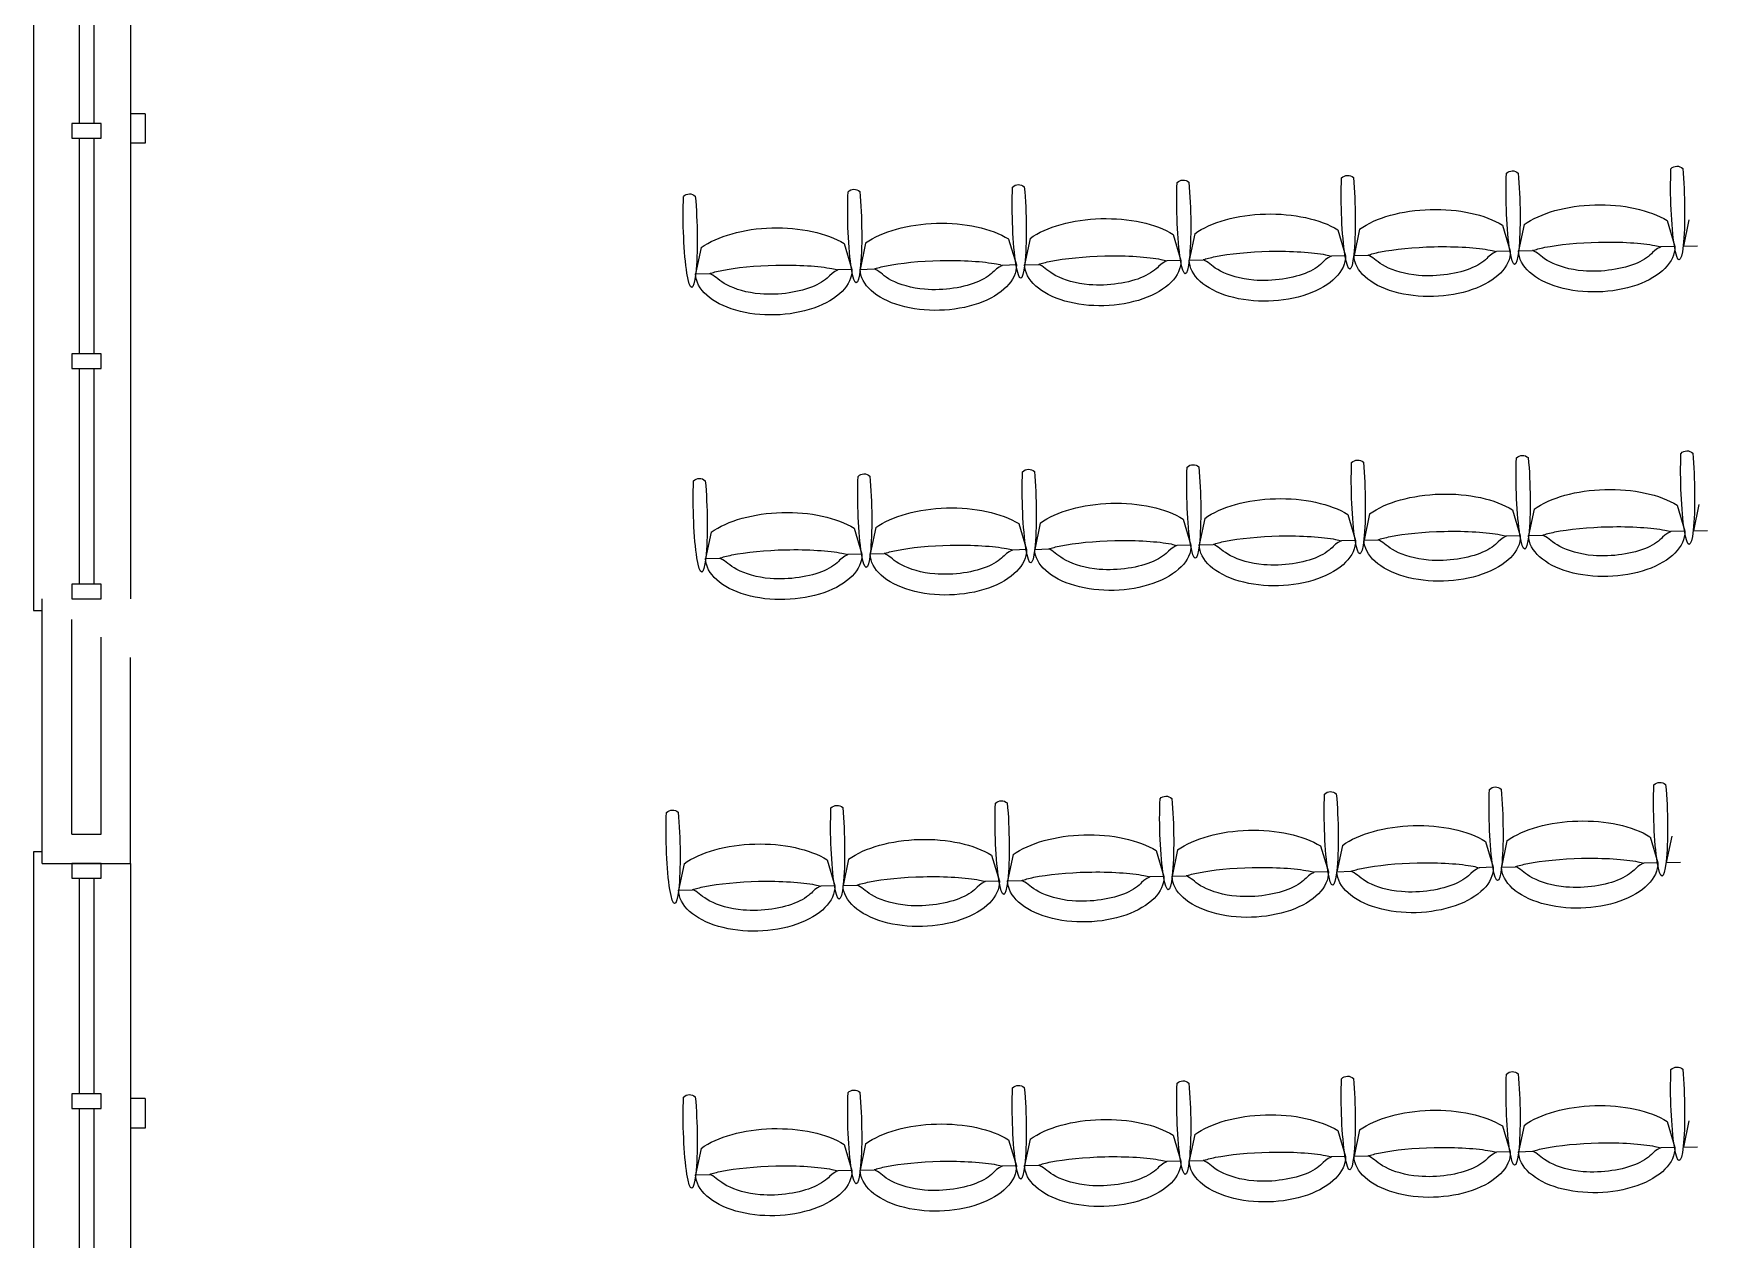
# Model space of a CAD drawing. Header units: metres. Extents: x -11 to 85, y -301 to 135.
# Drawn here: x 14.74 to 20.44, y 17.17 to 21.27 of the extents above; entities that cross this region are included whole.
import ezdxf

# ---------------------------------------------------------------- set-up
doc = ezdxf.new("R2010")
doc.units = ezdxf.units.M
doc.header["$LTSCALE"] = 0.036
doc.layers.add('arxitek corofos', color=252, linetype='Continuous')
doc.layers.add('Parathira', color=252, linetype='Continuous')

# ---------------------------------------------------------------- blocks, each defined once
blk = doc.blocks.new('A$C52D13D70')
at = {"layer": 'Parathira'}
for p, q in [((-0.33, 0.04), (-0.33, -2.44)), ((-0.3, 0.04), (-0.33, 0.04)), ((-0.1, 0), (-0.2, 0)), ((-0.2, 0), (-0.2, -0.05)), ((-0.1, -0.05), (-0.1, 0)), ((0, 0), (0, -2.4)), ((-0.2, -0.05), (-0.1, -0.05)), ((-0.175, -0.05), (-0.175, -0.7833)), ((-0.125, -0.05), (-0.125, -0.7833)), ((-0.1, -0.7833), (-0.2, -0.7833)), ((-0.2, -0.7833), (-0.2, -0.8333)), ((-0.1, -0.8333), (-0.1, -0.7833)), ((-0.2, -0.8333), (-0.1, -0.8333)), ((-0.175, -0.8333), (-0.175, -1.5667)), ((-0.125, -0.8333), (-0.125, -1.5667)), ((-0.1, -1.5667), (-0.2, -1.5667)), ((-0.2, -1.5667), (-0.2, -1.6167)), ((-0.1, -1.6167), (-0.1, -1.5667)), ((-0.2, -1.6167), (-0.1, -1.6167)), ((-0.175, -1.6167), (-0.175, -2.35)), ((-0.125, -1.6167), (-0.125, -2.35)), ((-0.1, -2.35), (-0.2, -2.35)), ((-0.2, -2.35), (-0.2, -2.4)), ((-0.1, -2.4), (-0.1, -2.35)), ((-0.33, -2.44), (-0.3, -2.44)), ((-0.2, -2.4), (-0.1, -2.4))]:
    blk.add_line(p, q, dxfattribs=at)

msp = doc.modelspace()

# ---------------------------------------------------------------- linework, layer by layer
at = {"layer": 'arxitek corofos'}
for p, q in [((15.1237, 20.9974), (15.0737, 20.9974)), ((15.1237, 20.9974), (15.1237, 20.8974)), ((15.1237, 20.8974), (15.0737, 20.8974)), ((19.8153, 20.6203), (19.7966, 20.5307)), ((20.3019, 20.6339), (20.3284, 20.5456)), ((20.3762, 20.636), (20.3574, 20.5464)), ((18.0617, 20.5713), (18.0881, 20.483)), ((18.1349, 20.5733), (18.1161, 20.4838)), ((18.6215, 20.587), (18.6479, 20.4986)), ((18.6947, 20.589), (18.6759, 20.4994)), ((19.1813, 20.6026), (19.2077, 20.5143)), ((19.2556, 20.6047), (19.2368, 20.5151)), ((19.7421, 20.6183), (19.7686, 20.53)), ((17.0153, 20.542), (16.9966, 20.4525)), ((17.5019, 20.5557), (17.5284, 20.4673)), ((17.5751, 20.5577), (17.5563, 20.4681)), ((19.2077, 20.5143), (19.1602, 20.513)), ((19.2368, 20.5151), (19.2848, 20.5164)), ((19.7686, 20.53), (19.7211, 20.5286)), ((19.7966, 20.5307), (19.8446, 20.5321)), ((20.3284, 20.5456), (20.2809, 20.5443)), ((20.3574, 20.5464), (20.4055, 20.5478)), ((16.9966, 20.4525), (17.0446, 20.4538)), ((17.5284, 20.4673), (17.4809, 20.466)), ((17.5563, 20.4681), (17.6044, 20.4695)), ((18.0881, 20.483), (18.0407, 20.4817)), ((18.1161, 20.4838), (18.1641, 20.4851)), ((18.6479, 20.4986), (18.6004, 20.4973)), ((18.6759, 20.4994), (18.7239, 20.5008)), ((19.8495, 19.6522), (19.8307, 19.5626)), ((20.3361, 19.6658), (20.3625, 19.5775)), ((20.4104, 19.6679), (20.3916, 19.5783)), ((18.0958, 19.6032), (18.1223, 19.5149)), ((18.169, 19.6052), (18.1503, 19.5156)), ((18.6556, 19.6188), (18.6821, 19.5305)), ((18.7288, 19.6209), (18.7101, 19.5313)), ((19.2154, 19.6345), (19.2418, 19.5462)), ((19.2897, 19.6366), (19.2709, 19.547)), ((19.7763, 19.6502), (19.8027, 19.5618)), ((17.0495, 19.5739), (17.0307, 19.4843)), ((17.5361, 19.5875), (17.5625, 19.4992)), ((17.6093, 19.5896), (17.5905, 19.5)), ((19.2418, 19.5462), (19.1944, 19.5448)), ((19.2709, 19.547), (19.3189, 19.5483)), ((19.8027, 19.5618), (19.7552, 19.5605)), ((19.8307, 19.5626), (19.8787, 19.564)), ((20.3625, 19.5775), (20.315, 19.5762)), ((20.3916, 19.5783), (20.4396, 19.5797)), ((17.0307, 19.4843), (17.0787, 19.4857)), ((17.5625, 19.4992), (17.515, 19.4979)), ((17.5905, 19.5), (17.6385, 19.5013)), ((18.1223, 19.5149), (18.0748, 19.5135)), ((18.1503, 19.5156), (18.1983, 19.517)), ((18.6821, 19.5305), (18.6346, 19.5292)), ((18.7101, 19.5313), (18.7581, 19.5326)), ((14.7737, 18.4474), (14.7737, 19.3474)), ((14.8737, 18.5474), (14.8737, 19.2774)), ((14.9737, 18.5474), (14.9737, 19.2174)), ((15.0737, 18.4474), (15.0737, 19.1474)), ((14.8737, 18.5474), (14.9737, 18.5474)), ((19.6841, 18.5225), (19.7105, 18.4342)), ((19.7573, 18.5246), (19.7385, 18.435)), ((20.2439, 18.5382), (20.2703, 18.4499)), ((20.3182, 18.5402), (20.2994, 18.4507)), ((17.4439, 18.4599), (17.4703, 18.3716)), ((17.5171, 18.4619), (17.4983, 18.3724)), ((18.0036, 18.4755), (18.0301, 18.3872)), ((18.0768, 18.4776), (18.0581, 18.388)), ((18.5634, 18.4912), (18.5899, 18.4029)), ((18.6366, 18.4932), (18.6179, 18.4037)), ((19.1232, 18.5068), (19.1496, 18.4185)), ((19.1975, 18.5089), (19.1787, 18.4193)), ((14.7737, 18.4474), (15.0737, 18.4474)), ((16.9573, 18.4463), (16.9385, 18.3567)), ((18.5899, 18.4029), (18.5424, 18.4015)), ((18.6179, 18.4037), (18.6659, 18.405)), ((19.1496, 18.4185), (19.1022, 18.4172)), ((19.1787, 18.4193), (19.2267, 18.4207)), ((19.7105, 18.4342), (19.663, 18.4329)), ((19.7385, 18.435), (19.7865, 18.4363)), ((20.2703, 18.4499), (20.2228, 18.4485)), ((20.2994, 18.4507), (20.3474, 18.452)), ((16.9385, 18.3567), (16.9865, 18.3581)), ((17.4703, 18.3716), (17.4228, 18.3702)), ((17.4983, 18.3724), (17.5463, 18.3737)), ((18.0301, 18.3872), (17.9826, 18.3859)), ((18.0581, 18.388), (18.1061, 18.3893)), ((15.1237, 17.6474), (15.0737, 17.6474)), ((15.1237, 17.6474), (15.1237, 17.5474)), ((15.1237, 17.5474), (15.0737, 17.5474)), ((19.7421, 17.5544), (19.7686, 17.4661)), ((19.8153, 17.5565), (19.7966, 17.4669)), ((20.3019, 17.5701), (20.3284, 17.4817)), ((20.3762, 17.5721), (20.3574, 17.4825)), ((17.5019, 17.4918), (17.5284, 17.4035)), ((17.5751, 17.4938), (17.5563, 17.4042)), ((18.0617, 17.5074), (18.0881, 17.4191)), ((18.1349, 17.5095), (18.1161, 17.4199)), ((18.6215, 17.5231), (18.6479, 17.4348)), ((18.6947, 17.5251), (18.6759, 17.4355)), ((19.1813, 17.5387), (19.2077, 17.4504)), ((19.2556, 17.5408), (19.2368, 17.4512)), ((17.0153, 17.4782), (16.9966, 17.3886)), ((18.6479, 17.4348), (18.6004, 17.4334)), ((18.6759, 17.4355), (18.7239, 17.4369)), ((19.2077, 17.4504), (19.1602, 17.4491)), ((19.2368, 17.4512), (19.2848, 17.4526)), ((19.7686, 17.4661), (19.7211, 17.4648)), ((19.7966, 17.4669), (19.8446, 17.4682)), ((20.3284, 17.4817), (20.2809, 17.4804)), ((20.3574, 17.4825), (20.4055, 17.4839)), ((16.9966, 17.3886), (17.0446, 17.3899)), ((17.5284, 17.4035), (17.4809, 17.4021)), ((17.5563, 17.4042), (17.6044, 17.4056)), ((18.0881, 17.4191), (18.0407, 17.4178)), ((18.1161, 17.4199), (18.1641, 17.4212))]:
    msp.add_line(p, q, dxfattribs=at)
for points in [[(19.7555, 20.7947, -0.397593), (19.7954, 20.7957)], [(20.3152, 20.8104, -0.397593), (20.3552, 20.8114)], [(17.5152, 20.7321, -0.397593), (17.5552, 20.7331)], [(18.075, 20.7478, -0.397593), (18.115, 20.7487)], [(18.6348, 20.7634, -0.397593), (18.6748, 20.7644)], [(19.1946, 20.7791, -0.397593), (19.2346, 20.78)], [(16.9555, 20.7165, -0.397593), (16.9954, 20.7174)], [(19.7896, 19.8266, -0.397593), (19.8296, 19.8276)], [(20.3494, 19.8423, -0.397593), (20.3894, 19.8432)], [(17.5494, 19.764, -0.397593), (17.5894, 19.765)], [(18.1092, 19.7797, -0.397593), (18.1492, 19.7806)], [(18.6689, 19.7953, -0.397593), (18.7089, 19.7963)], [(19.2287, 19.8109, -0.397593), (19.2687, 19.8119)], [(16.9896, 19.7484, -0.397593), (17.0296, 19.7493)], [(19.1365, 18.6833, -0.397593), (19.1765, 18.6843)], [(19.6974, 18.699, -0.397593), (19.7374, 18.7)], [(20.2572, 18.7146, -0.397593), (20.2972, 18.7156)], [(16.8974, 18.6207, -0.397593), (16.9374, 18.6217)], [(17.4572, 18.6364, -0.397593), (17.4972, 18.6373)], [(18.017, 18.652, -0.397593), (18.057, 18.653)], [(18.5767, 18.6677, -0.397593), (18.6167, 18.6686)], [(19.1946, 17.7152, -0.397593), (19.2346, 17.7162)], [(19.7555, 17.7309, -0.397593), (19.7954, 17.7318)], [(20.3152, 17.7465, -0.397593), (20.3552, 17.7475)], [(16.9555, 17.6526, -0.397593), (16.9954, 17.6536)], [(17.5152, 17.6682, -0.397593), (17.5552, 17.6692)], [(18.075, 17.6839, -0.397593), (18.115, 17.6849)], [(18.6348, 17.6995, -0.397593), (18.6748, 17.7005)]]:
    msp.add_lwpolyline(points, format="xyb", dxfattribs=at)
at = {"layer": 'arxitek corofos', "extrusion": (0, 0, -1)}
for centre, major_axis, ratio, start_param, end_param in [((19.7781, 20.6899), (0.0052, -0.2052), 0.113529, 4.17347, 8.393138), ((20.3379, 20.7055), (0.0052, -0.2052), 0.113529, 4.17347, 8.393138), ((17.5379, 20.6273), (0.0052, -0.2052), 0.113529, 4.17347, 8.393138), ((18.0977, 20.6429), (0.0052, -0.2052), 0.113529, 4.17347, 8.393138), ((18.6574, 20.6586), (0.0052, -0.2052), 0.113529, 4.17347, 8.393138), ((19.2172, 20.6742), (0.0052, -0.2052), 0.113529, 4.17347, 8.393138), ((16.9781, 20.6116), (0.0052, -0.2052), 0.113529, 4.17347, 8.393138), ((20.0625, 20.5382), (0.303, 0.007), 0.493003, 3.769971, 5.635023), ((17.8222, 20.4756), (0.303, 0.007), 0.493003, 3.769971, 5.635023), ((18.382, 20.4912), (0.303, 0.007), 0.493003, 3.769971, 5.635023), ((18.9418, 20.5069), (0.303, 0.007), 0.493003, 3.769971, 5.635023), ((19.5027, 20.5225), (0.303, 0.007), 0.493003, 3.769971, 5.635023), ((17.2625, 20.4599), (0.303, 0.007), 0.493003, 3.769971, 5.635023), ((18.9418, 20.5069), (0.2659, 0.0074), 0.552275, 0, 3.141593), ((19.5027, 20.5225), (0.2659, 0.0074), 0.552275, 0, 3.141593), ((20.0625, 20.5382), (0.2659, 0.0074), 0.552275, 0, 3.141593), ((17.2625, 20.4599), (0.2659, 0.0074), 0.552275, 0, 3.141593), ((17.8222, 20.4756), (0.2659, 0.0074), 0.552275, 0, 3.141593), ((18.382, 20.4912), (0.2659, 0.0074), 0.552275, 0, 3.141593), ((19.8123, 19.7218), (0.0052, -0.2052), 0.113529, 4.17347, 8.393138), ((20.372, 19.7374), (0.0052, -0.2052), 0.113529, 4.17347, 8.393138), ((17.572, 19.6591), (0.0052, -0.2052), 0.113529, 4.17347, 8.393138), ((18.1318, 19.6748), (0.0052, -0.2052), 0.113529, 4.17347, 8.393138), ((18.6916, 19.6904), (0.0052, -0.2052), 0.113529, 4.17347, 8.393138), ((19.2514, 19.7061), (0.0052, -0.2052), 0.113529, 4.17347, 8.393138), ((17.0122, 19.6435), (0.0052, -0.2052), 0.113529, 4.17347, 8.393138), ((20.0966, 19.5701), (0.303, 0.007), 0.493003, 3.769971, 5.635023), ((17.8564, 19.5074), (0.303, 0.007), 0.493003, 3.769971, 5.635023), ((18.4162, 19.5231), (0.303, 0.007), 0.493003, 3.769971, 5.635023), ((18.9759, 19.5387), (0.303, 0.007), 0.493003, 3.769971, 5.635023), ((19.5368, 19.5544), (0.303, 0.007), 0.493003, 3.769971, 5.635023), ((17.2966, 19.4918), (0.303, 0.007), 0.493003, 3.769971, 5.635023), ((18.9759, 19.5387), (0.2659, 0.0074), 0.552275, 0, 3.141593), ((19.5368, 19.5544), (0.2659, 0.0074), 0.552275, 0, 3.141593), ((20.0966, 19.5701), (0.2659, 0.0074), 0.552275, 0, 3.141593), ((17.2966, 19.4918), (0.2659, 0.0074), 0.552275, 0, 3.141593), ((17.8564, 19.5074), (0.2659, 0.0074), 0.552275, 0, 3.141593), ((18.4162, 19.5231), (0.2659, 0.0074), 0.552275, 0, 3.141593), ((19.1592, 18.5785), (0.0052, -0.2052), 0.113529, 4.17347, 8.393138), ((19.7201, 18.5941), (0.0052, -0.2052), 0.113529, 4.17347, 8.393138), ((20.2798, 18.6098), (0.0052, -0.2052), 0.113529, 4.17347, 8.393138), ((17.4798, 18.5315), (0.0052, -0.2052), 0.113529, 4.17347, 8.393138), ((18.0396, 18.5472), (0.0052, -0.2052), 0.113529, 4.17347, 8.393138), ((18.5994, 18.5628), (0.0052, -0.2052), 0.113529, 4.17347, 8.393138), ((16.92, 18.5159), (0.0052, -0.2052), 0.113529, 4.17347, 8.393138), ((19.4446, 18.4268), (0.303, 0.007), 0.493003, 3.769971, 5.635023), ((20.0044, 18.4424), (0.303, 0.007), 0.493003, 3.769971, 5.635023), ((17.2044, 18.3641), (0.303, 0.007), 0.493003, 3.769971, 5.635023), ((17.7642, 18.3798), (0.303, 0.007), 0.493003, 3.769971, 5.635023), ((18.324, 18.3954), (0.303, 0.007), 0.493003, 3.769971, 5.635023), ((18.8837, 18.4111), (0.303, 0.007), 0.493003, 3.769971, 5.635023), ((18.324, 18.3954), (0.2659, 0.0074), 0.552275, 0, 3.141593), ((18.8837, 18.4111), (0.2659, 0.0074), 0.552275, 0, 3.141593), ((19.4446, 18.4268), (0.2659, 0.0074), 0.552275, 0, 3.141593), ((20.0044, 18.4424), (0.2659, 0.0074), 0.552275, 0, 3.141593), ((17.2044, 18.3641), (0.2659, 0.0074), 0.552275, 0, 3.141593), ((17.7642, 18.3798), (0.2659, 0.0074), 0.552275, 0, 3.141593), ((19.2172, 17.6103), (0.0052, -0.2052), 0.113529, 4.17347, 8.393138), ((19.7781, 17.626), (0.0052, -0.2052), 0.113529, 4.17347, 8.393138), ((20.3379, 17.6417), (0.0052, -0.2052), 0.113529, 4.17347, 8.393138), ((17.5379, 17.5634), (0.0052, -0.2052), 0.113529, 4.17347, 8.393138), ((18.0977, 17.579), (0.0052, -0.2052), 0.113529, 4.17347, 8.393138), ((18.6574, 17.5947), (0.0052, -0.2052), 0.113529, 4.17347, 8.393138), ((16.9781, 17.5477), (0.0052, -0.2052), 0.113529, 4.17347, 8.393138), ((19.5027, 17.4587), (0.303, 0.007), 0.493003, 3.769971, 5.635023), ((20.0625, 17.4743), (0.303, 0.007), 0.493003, 3.769971, 5.635023), ((17.2625, 17.396), (0.303, 0.007), 0.493003, 3.769971, 5.635023), ((17.8222, 17.4117), (0.303, 0.007), 0.493003, 3.769971, 5.635023), ((18.382, 17.4273), (0.303, 0.007), 0.493003, 3.769971, 5.635023), ((18.9418, 17.443), (0.303, 0.007), 0.493003, 3.769971, 5.635023), ((18.382, 17.4273), (0.2659, 0.0074), 0.552275, 0, 3.141593), ((18.9418, 17.443), (0.2659, 0.0074), 0.552275, 0, 3.141593), ((19.5027, 17.4587), (0.2659, 0.0074), 0.552275, 0, 3.141593), ((20.0625, 17.4743), (0.2659, 0.0074), 0.552275, 0, 3.141593), ((17.2625, 17.396), (0.2659, 0.0074), 0.552275, 0, 3.141593), ((17.8222, 17.4117), (0.2659, 0.0074), 0.552275, 0, 3.141593)]:
    msp.add_ellipse(centre, major_axis=major_axis, ratio=ratio, start_param=start_param, end_param=end_param, dxfattribs=at)
at = {"layer": 'arxitek corofos'}
for points, knots in [([(19.8446, 20.5321), (19.8542, 20.5355), (19.8686, 20.5395), (19.9324, 20.5523), (20.0011, 20.5592), (20.1441, 20.5625), (20.2182, 20.5575), (20.2683, 20.5475), (20.2751, 20.5458), (20.2804, 20.5443)], [0.506584, 0.506584, 0.506584, 0.506584, 0.805592, 0.805592, 1.599086, 1.599086, 2.473163, 2.473163, 2.635992, 2.635992, 2.635992, 2.635992]), ([(18.1641, 20.4851), (18.1737, 20.4885), (18.1882, 20.4925), (18.252, 20.5054), (18.3206, 20.5122), (18.4636, 20.5155), (18.5377, 20.5105), (18.5879, 20.5005), (18.5946, 20.4989), (18.6, 20.4973)], [0.506584, 0.506584, 0.506584, 0.506584, 0.805592, 0.805592, 1.599086, 1.599086, 2.473163, 2.473163, 2.635992, 2.635992, 2.635992, 2.635992]), ([(18.7239, 20.5008), (18.7335, 20.5041), (18.748, 20.5081), (18.8118, 20.521), (18.8804, 20.5279), (19.0234, 20.5311), (19.0975, 20.5262), (19.1476, 20.5162), (19.1544, 20.5145), (19.1598, 20.5129)], [0.506584, 0.506584, 0.506584, 0.506584, 0.805592, 0.805592, 1.599086, 1.599086, 2.473163, 2.473163, 2.635992, 2.635992, 2.635992, 2.635992]), ([(19.1598, 20.5129), (19.1598, 20.5129), (19.141, 20.5043), (19.1223, 20.4829), (19.1043, 20.4692), (19.0323, 20.4375), (18.9596, 20.4261), (18.8508, 20.4352), (18.8099, 20.4477), (18.7547, 20.4766), (18.7461, 20.4899), (18.7239, 20.5008), (18.7239, 20.5008), (18.7239, 20.5008)], [3.141593, 3.141593, 3.141593, 3.141593, 3.601272, 3.601272, 4.06095, 4.06095, 4.924473, 4.924473, 5.526258, 5.526258, 6.140896, 6.140896, 6.283185, 6.283185, 6.283185, 6.283185]), ([(19.2848, 20.5164), (19.2944, 20.5198), (19.3089, 20.5238), (19.3727, 20.5367), (19.4413, 20.5435), (19.5843, 20.5468), (19.6584, 20.5418), (19.7085, 20.5319), (19.7153, 20.5302), (19.7206, 20.5286)], [0.506584, 0.506584, 0.506584, 0.506584, 0.805592, 0.805592, 1.599086, 1.599086, 2.473163, 2.473163, 2.635992, 2.635992, 2.635992, 2.635992]), ([(19.7206, 20.5286), (19.7206, 20.5286), (19.7019, 20.5199), (19.6832, 20.4985), (19.6652, 20.4849), (19.5931, 20.4531), (19.5205, 20.4418), (19.4117, 20.4509), (19.3708, 20.4634), (19.3155, 20.4922), (19.307, 20.5055), (19.2848, 20.5164), (19.2848, 20.5164), (19.2848, 20.5164)], [3.141593, 3.141593, 3.141593, 3.141593, 3.601272, 3.601272, 4.06095, 4.06095, 4.924473, 4.924473, 5.526258, 5.526258, 6.140896, 6.140896, 6.283185, 6.283185, 6.283185, 6.283185]), ([(20.2804, 20.5443), (20.2804, 20.5443), (20.2617, 20.5356), (20.243, 20.5142), (20.225, 20.5006), (20.1529, 20.4688), (20.0803, 20.4575), (19.9714, 20.4665), (19.9306, 20.4791), (19.8753, 20.5079), (19.8668, 20.5212), (19.8446, 20.5321), (19.8446, 20.5321), (19.8446, 20.5321)], [3.141593, 3.141593, 3.141593, 3.141593, 3.601272, 3.601272, 4.06095, 4.06095, 4.924473, 4.924473, 5.526258, 5.526258, 6.140896, 6.140896, 6.283185, 6.283185, 6.283185, 6.283185]), ([(17.0446, 20.4538), (17.0542, 20.4572), (17.0686, 20.4612), (17.1324, 20.4741), (17.2011, 20.4809), (17.3441, 20.4842), (17.4182, 20.4792), (17.4683, 20.4692), (17.4751, 20.4676), (17.4804, 20.466)], [0.506584, 0.506584, 0.506584, 0.506584, 0.805592, 0.805592, 1.599086, 1.599086, 2.473163, 2.473163, 2.635992, 2.635992, 2.635992, 2.635992]), ([(17.4804, 20.466), (17.4804, 20.466), (17.4617, 20.4573), (17.443, 20.4359), (17.4249, 20.4223), (17.3529, 20.3905), (17.2803, 20.3792), (17.1714, 20.3882), (17.1306, 20.4008), (17.0753, 20.4296), (17.0668, 20.4429), (17.0446, 20.4538), (17.0446, 20.4538), (17.0446, 20.4538)], [3.141593, 3.141593, 3.141593, 3.141593, 3.601272, 3.601272, 4.06095, 4.06095, 4.924473, 4.924473, 5.526258, 5.526258, 6.140896, 6.140896, 6.283185, 6.283185, 6.283185, 6.283185]), ([(17.6044, 20.4695), (17.614, 20.4728), (17.6284, 20.4768), (17.6922, 20.4897), (17.7608, 20.4966), (17.9039, 20.4998), (17.9779, 20.4949), (18.0281, 20.4849), (18.0349, 20.4832), (18.0402, 20.4816)], [0.506584, 0.506584, 0.506584, 0.506584, 0.805592, 0.805592, 1.599086, 1.599086, 2.473163, 2.473163, 2.635992, 2.635992, 2.635992, 2.635992]), ([(18.0402, 20.4816), (18.0402, 20.4816), (18.0215, 20.473), (18.0028, 20.4516), (17.9847, 20.4379), (17.9127, 20.4062), (17.8401, 20.3948), (17.7312, 20.4039), (17.6904, 20.4164), (17.6351, 20.4453), (17.6266, 20.4586), (17.6044, 20.4695), (17.6044, 20.4695), (17.6044, 20.4695)], [3.141593, 3.141593, 3.141593, 3.141593, 3.601272, 3.601272, 4.06095, 4.06095, 4.924473, 4.924473, 5.526258, 5.526258, 6.140896, 6.140896, 6.283185, 6.283185, 6.283185, 6.283185]), ([(18.6, 20.4973), (18.6, 20.4973), (18.5813, 20.4886), (18.5626, 20.4672), (18.5445, 20.4536), (18.4725, 20.4218), (18.3998, 20.4105), (18.291, 20.4195), (18.2501, 20.4321), (18.1949, 20.4609), (18.1863, 20.4742), (18.1641, 20.4851), (18.1641, 20.4851), (18.1641, 20.4851)], [3.141593, 3.141593, 3.141593, 3.141593, 3.601272, 3.601272, 4.06095, 4.06095, 4.924473, 4.924473, 5.526258, 5.526258, 6.140896, 6.140896, 6.283185, 6.283185, 6.283185, 6.283185]), ([(19.8787, 19.564), (19.8883, 19.5673), (19.9028, 19.5713), (19.9666, 19.5842), (20.0352, 19.5911), (20.1782, 19.5943), (20.2523, 19.5894), (20.3024, 19.5794), (20.3092, 19.5777), (20.3146, 19.5762)], [0.506584, 0.506584, 0.506584, 0.506584, 0.805592, 0.805592, 1.599086, 1.599086, 2.473163, 2.473163, 2.635992, 2.635992, 2.635992, 2.635992]), ([(18.1983, 19.517), (18.2079, 19.5204), (18.2223, 19.5244), (18.2861, 19.5372), (18.3548, 19.5441), (18.4978, 19.5474), (18.5719, 19.5424), (18.622, 19.5324), (18.6288, 19.5307), (18.6341, 19.5292)], [0.506584, 0.506584, 0.506584, 0.506584, 0.805592, 0.805592, 1.599086, 1.599086, 2.473163, 2.473163, 2.635992, 2.635992, 2.635992, 2.635992]), ([(18.7581, 19.5326), (18.7677, 19.536), (18.7821, 19.54), (18.8459, 19.5529), (18.9146, 19.5597), (19.0576, 19.563), (19.1316, 19.558), (19.1818, 19.5481), (19.1886, 19.5464), (19.1939, 19.5448)], [0.506584, 0.506584, 0.506584, 0.506584, 0.805592, 0.805592, 1.599086, 1.599086, 2.473163, 2.473163, 2.635992, 2.635992, 2.635992, 2.635992]), ([(19.1939, 19.5448), (19.1939, 19.5448), (19.1752, 19.5361), (19.1565, 19.5147), (19.1384, 19.5011), (19.0664, 19.4693), (18.9938, 19.458), (18.8849, 19.4671), (18.8441, 19.4796), (18.7888, 19.5084), (18.7803, 19.5217), (18.7581, 19.5326), (18.7581, 19.5326), (18.7581, 19.5326)], [3.141593, 3.141593, 3.141593, 3.141593, 3.601272, 3.601272, 4.06095, 4.06095, 4.924473, 4.924473, 5.526258, 5.526258, 6.140896, 6.140896, 6.283185, 6.283185, 6.283185, 6.283185]), ([(19.3189, 19.5483), (19.3285, 19.5517), (19.343, 19.5557), (19.4068, 19.5686), (19.4754, 19.5754), (19.6184, 19.5787), (19.6925, 19.5737), (19.7427, 19.5638), (19.7495, 19.5621), (19.7548, 19.5605)], [0.506584, 0.506584, 0.506584, 0.506584, 0.805592, 0.805592, 1.599086, 1.599086, 2.473163, 2.473163, 2.635992, 2.635992, 2.635992, 2.635992]), ([(19.7548, 19.5605), (19.7548, 19.5605), (19.7361, 19.5518), (19.7174, 19.5304), (19.6993, 19.5168), (19.6273, 19.485), (19.5547, 19.4737), (19.4458, 19.4827), (19.4049, 19.4953), (19.3497, 19.5241), (19.3411, 19.5374), (19.3189, 19.5483), (19.3189, 19.5483), (19.3189, 19.5483)], [3.141593, 3.141593, 3.141593, 3.141593, 3.601272, 3.601272, 4.06095, 4.06095, 4.924473, 4.924473, 5.526258, 5.526258, 6.140896, 6.140896, 6.283185, 6.283185, 6.283185, 6.283185]), ([(20.3146, 19.5762), (20.3146, 19.5762), (20.2959, 19.5675), (20.2771, 19.5461), (20.2591, 19.5324), (20.1871, 19.5007), (20.1144, 19.4894), (20.0056, 19.4984), (19.9647, 19.511), (19.9095, 19.5398), (19.9009, 19.5531), (19.8787, 19.564), (19.8787, 19.564), (19.8787, 19.564)], [3.141593, 3.141593, 3.141593, 3.141593, 3.601272, 3.601272, 4.06095, 4.06095, 4.924473, 4.924473, 5.526258, 5.526258, 6.140896, 6.140896, 6.283185, 6.283185, 6.283185, 6.283185]), ([(17.0787, 19.4857), (17.0883, 19.4891), (17.1028, 19.4931), (17.1666, 19.5059), (17.2352, 19.5128), (17.3782, 19.5161), (17.4523, 19.5111), (17.5024, 19.5011), (17.5092, 19.4994), (17.5146, 19.4979)], [0.506584, 0.506584, 0.506584, 0.506584, 0.805592, 0.805592, 1.599086, 1.599086, 2.473163, 2.473163, 2.635992, 2.635992, 2.635992, 2.635992]), ([(17.5146, 19.4979), (17.5146, 19.4979), (17.4958, 19.4892), (17.4771, 19.4678), (17.4591, 19.4542), (17.3871, 19.4224), (17.3144, 19.4111), (17.2056, 19.4201), (17.1647, 19.4327), (17.1095, 19.4615), (17.1009, 19.4748), (17.0787, 19.4857), (17.0787, 19.4857), (17.0787, 19.4857)], [3.141593, 3.141593, 3.141593, 3.141593, 3.601272, 3.601272, 4.06095, 4.06095, 4.924473, 4.924473, 5.526258, 5.526258, 6.140896, 6.140896, 6.283185, 6.283185, 6.283185, 6.283185]), ([(17.6385, 19.5013), (17.6481, 19.5047), (17.6626, 19.5087), (17.7264, 19.5216), (17.795, 19.5284), (17.938, 19.5317), (18.0121, 19.5267), (18.0622, 19.5168), (18.069, 19.5151), (18.0743, 19.5135)], [0.506584, 0.506584, 0.506584, 0.506584, 0.805592, 0.805592, 1.599086, 1.599086, 2.473163, 2.473163, 2.635992, 2.635992, 2.635992, 2.635992]), ([(18.0743, 19.5135), (18.0743, 19.5135), (18.0556, 19.5048), (18.0369, 19.4834), (18.0189, 19.4698), (17.9468, 19.438), (17.8742, 19.4267), (17.7654, 19.4358), (17.7245, 19.4483), (17.6693, 19.4771), (17.6607, 19.4904), (17.6385, 19.5013), (17.6385, 19.5013), (17.6385, 19.5013)], [3.141593, 3.141593, 3.141593, 3.141593, 3.601272, 3.601272, 4.06095, 4.06095, 4.924473, 4.924473, 5.526258, 5.526258, 6.140896, 6.140896, 6.283185, 6.283185, 6.283185, 6.283185]), ([(18.6341, 19.5292), (18.6341, 19.5292), (18.6154, 19.5205), (18.5967, 19.4991), (18.5787, 19.4855), (18.5066, 19.4537), (18.434, 19.4424), (18.3251, 19.4514), (18.2843, 19.464), (18.229, 19.4928), (18.2205, 19.5061), (18.1983, 19.517), (18.1983, 19.517), (18.1983, 19.517)], [3.141593, 3.141593, 3.141593, 3.141593, 3.601272, 3.601272, 4.06095, 4.06095, 4.924473, 4.924473, 5.526258, 5.526258, 6.140896, 6.140896, 6.283185, 6.283185, 6.283185, 6.283185]), ([(19.7865, 18.4363), (19.7961, 18.4397), (19.8106, 18.4437), (19.8744, 18.4566), (19.943, 18.4634), (20.086, 18.4667), (20.1601, 18.4617), (20.2103, 18.4518), (20.217, 18.4501), (20.2224, 18.4485)], [0.506584, 0.506584, 0.506584, 0.506584, 0.805592, 0.805592, 1.599086, 1.599086, 2.473163, 2.473163, 2.635992, 2.635992, 2.635992, 2.635992]), ([(17.5463, 18.3737), (17.5559, 18.3771), (17.5704, 18.3811), (17.6342, 18.394), (17.7028, 18.4008), (17.8458, 18.4041), (17.9199, 18.3991), (17.97, 18.3891), (17.9768, 18.3874), (17.9821, 18.3859)], [0.506584, 0.506584, 0.506584, 0.506584, 0.805592, 0.805592, 1.599086, 1.599086, 2.473163, 2.473163, 2.635992, 2.635992, 2.635992, 2.635992]), ([(18.1061, 18.3893), (18.1157, 18.3927), (18.1301, 18.3967), (18.1939, 18.4096), (18.2626, 18.4165), (18.4056, 18.4197), (18.4797, 18.4148), (18.5298, 18.4048), (18.5366, 18.4031), (18.5419, 18.4015)], [0.506584, 0.506584, 0.506584, 0.506584, 0.805592, 0.805592, 1.599086, 1.599086, 2.473163, 2.473163, 2.635992, 2.635992, 2.635992, 2.635992]), ([(18.5419, 18.4015), (18.5419, 18.4015), (18.5232, 18.3928), (18.5045, 18.3715), (18.4865, 18.3578), (18.4144, 18.3261), (18.3418, 18.3147), (18.2329, 18.3238), (18.1921, 18.3363), (18.1368, 18.3652), (18.1283, 18.3785), (18.1061, 18.3893), (18.1061, 18.3893), (18.1061, 18.3893)], [3.141593, 3.141593, 3.141593, 3.141593, 3.601272, 3.601272, 4.06095, 4.06095, 4.924473, 4.924473, 5.526258, 5.526258, 6.140896, 6.140896, 6.283185, 6.283185, 6.283185, 6.283185]), ([(18.6659, 18.405), (18.6755, 18.4084), (18.6899, 18.4124), (18.7537, 18.4253), (18.8224, 18.4321), (18.9654, 18.4354), (19.0394, 18.4304), (19.0896, 18.4204), (19.0964, 18.4187), (19.1017, 18.4172)], [0.506584, 0.506584, 0.506584, 0.506584, 0.805592, 0.805592, 1.599086, 1.599086, 2.473163, 2.473163, 2.635992, 2.635992, 2.635992, 2.635992]), ([(19.1017, 18.4172), (19.1017, 18.4172), (19.083, 18.4085), (19.0643, 18.3871), (19.0462, 18.3735), (18.9742, 18.3417), (18.9016, 18.3304), (18.7927, 18.3394), (18.7519, 18.352), (18.6966, 18.3808), (18.6881, 18.3941), (18.6659, 18.405), (18.6659, 18.405), (18.6659, 18.405)], [3.141593, 3.141593, 3.141593, 3.141593, 3.601272, 3.601272, 4.06095, 4.06095, 4.924473, 4.924473, 5.526258, 5.526258, 6.140896, 6.140896, 6.283185, 6.283185, 6.283185, 6.283185]), ([(19.2267, 18.4207), (19.2363, 18.424), (19.2508, 18.4281), (19.3146, 18.4409), (19.3832, 18.4478), (19.5262, 18.4511), (19.6003, 18.4461), (19.6505, 18.4361), (19.6573, 18.4344), (19.6626, 18.4329)], [0.506584, 0.506584, 0.506584, 0.506584, 0.805592, 0.805592, 1.599086, 1.599086, 2.473163, 2.473163, 2.635992, 2.635992, 2.635992, 2.635992]), ([(19.6626, 18.4329), (19.6626, 18.4329), (19.6439, 18.4242), (19.6252, 18.4028), (19.6071, 18.3891), (19.5351, 18.3574), (19.4625, 18.3461), (19.3536, 18.3551), (19.3127, 18.3677), (19.2575, 18.3965), (19.2489, 18.4098), (19.2267, 18.4207), (19.2267, 18.4207), (19.2267, 18.4207)], [3.141593, 3.141593, 3.141593, 3.141593, 3.601272, 3.601272, 4.06095, 4.06095, 4.924473, 4.924473, 5.526258, 5.526258, 6.140896, 6.140896, 6.283185, 6.283185, 6.283185, 6.283185]), ([(20.2224, 18.4485), (20.2224, 18.4485), (20.2037, 18.4398), (20.1849, 18.4184), (20.1669, 18.4048), (20.0949, 18.373), (20.0222, 18.3617), (19.9134, 18.3707), (19.8725, 18.3833), (19.8173, 18.4121), (19.8087, 18.4254), (19.7865, 18.4363), (19.7865, 18.4363), (19.7865, 18.4363)], [3.141593, 3.141593, 3.141593, 3.141593, 3.601272, 3.601272, 4.06095, 4.06095, 4.924473, 4.924473, 5.526258, 5.526258, 6.140896, 6.140896, 6.283185, 6.283185, 6.283185, 6.283185]), ([(16.9865, 18.3581), (16.9961, 18.3614), (17.0106, 18.3654), (17.0744, 18.3783), (17.143, 18.3852), (17.286, 18.3884), (17.3601, 18.3835), (17.4102, 18.3735), (17.417, 18.3718), (17.4224, 18.3702)], [0.506584, 0.506584, 0.506584, 0.506584, 0.805592, 0.805592, 1.599086, 1.599086, 2.473163, 2.473163, 2.635992, 2.635992, 2.635992, 2.635992]), ([(17.4224, 18.3702), (17.4224, 18.3702), (17.4037, 18.3615), (17.3849, 18.3402), (17.3669, 18.3265), (17.2949, 18.2948), (17.2222, 18.2834), (17.1134, 18.2925), (17.0725, 18.305), (17.0173, 18.3339), (17.0087, 18.3472), (16.9865, 18.3581), (16.9865, 18.3581), (16.9865, 18.3581)], [3.141593, 3.141593, 3.141593, 3.141593, 3.601272, 3.601272, 4.06095, 4.06095, 4.924473, 4.924473, 5.526258, 5.526258, 6.140896, 6.140896, 6.283185, 6.283185, 6.283185, 6.283185]), ([(17.9821, 18.3859), (17.9821, 18.3859), (17.9634, 18.3772), (17.9447, 18.3558), (17.9267, 18.3422), (17.8546, 18.3104), (17.782, 18.2991), (17.6732, 18.3081), (17.6323, 18.3207), (17.5771, 18.3495), (17.5685, 18.3628), (17.5463, 18.3737), (17.5463, 18.3737), (17.5463, 18.3737)], [3.141593, 3.141593, 3.141593, 3.141593, 3.601272, 3.601272, 4.06095, 4.06095, 4.924473, 4.924473, 5.526258, 5.526258, 6.140896, 6.140896, 6.283185, 6.283185, 6.283185, 6.283185]), ([(19.8446, 17.4682), (19.8542, 17.4716), (19.8686, 17.4756), (19.9324, 17.4885), (20.0011, 17.4953), (20.1441, 17.4986), (20.2182, 17.4936), (20.2683, 17.4836), (20.2751, 17.482), (20.2804, 17.4804)], [0.506584, 0.506584, 0.506584, 0.506584, 0.805592, 0.805592, 1.599086, 1.599086, 2.473163, 2.473163, 2.635992, 2.635992, 2.635992, 2.635992]), ([(17.6044, 17.4056), (17.614, 17.4089), (17.6284, 17.413), (17.6922, 17.4258), (17.7608, 17.4327), (17.9039, 17.436), (17.9779, 17.431), (18.0281, 17.421), (18.0349, 17.4193), (18.0402, 17.4178)], [0.506584, 0.506584, 0.506584, 0.506584, 0.805592, 0.805592, 1.599086, 1.599086, 2.473163, 2.473163, 2.635992, 2.635992, 2.635992, 2.635992]), ([(18.1641, 17.4212), (18.1737, 17.4246), (18.1882, 17.4286), (18.252, 17.4415), (18.3206, 17.4483), (18.4636, 17.4516), (18.5377, 17.4466), (18.5879, 17.4367), (18.5946, 17.435), (18.6, 17.4334)], [0.506584, 0.506584, 0.506584, 0.506584, 0.805592, 0.805592, 1.599086, 1.599086, 2.473163, 2.473163, 2.635992, 2.635992, 2.635992, 2.635992]), ([(18.6, 17.4334), (18.6, 17.4334), (18.5813, 17.4247), (18.5626, 17.4033), (18.5445, 17.3897), (18.4725, 17.3579), (18.3998, 17.3466), (18.291, 17.3556), (18.2501, 17.3682), (18.1949, 17.397), (18.1863, 17.4103), (18.1641, 17.4212), (18.1641, 17.4212), (18.1641, 17.4212)], [3.141593, 3.141593, 3.141593, 3.141593, 3.601272, 3.601272, 4.06095, 4.06095, 4.924473, 4.924473, 5.526258, 5.526258, 6.140896, 6.140896, 6.283185, 6.283185, 6.283185, 6.283185]), ([(18.7239, 17.4369), (18.7335, 17.4402), (18.748, 17.4443), (18.8118, 17.4571), (18.8804, 17.464), (19.0234, 17.4673), (19.0975, 17.4623), (19.1476, 17.4523), (19.1544, 17.4506), (19.1598, 17.4491)], [0.506584, 0.506584, 0.506584, 0.506584, 0.805592, 0.805592, 1.599086, 1.599086, 2.473163, 2.473163, 2.635992, 2.635992, 2.635992, 2.635992]), ([(19.1598, 17.4491), (19.1598, 17.4491), (19.141, 17.4404), (19.1223, 17.419), (19.1043, 17.4053), (19.0323, 17.3736), (18.9596, 17.3623), (18.8508, 17.3713), (18.8099, 17.3839), (18.7547, 17.4127), (18.7461, 17.426), (18.7239, 17.4369), (18.7239, 17.4369), (18.7239, 17.4369)], [3.141593, 3.141593, 3.141593, 3.141593, 3.601272, 3.601272, 4.06095, 4.06095, 4.924473, 4.924473, 5.526258, 5.526258, 6.140896, 6.140896, 6.283185, 6.283185, 6.283185, 6.283185]), ([(19.2848, 17.4526), (19.2944, 17.4559), (19.3089, 17.4599), (19.3727, 17.4728), (19.4413, 17.4797), (19.5843, 17.4829), (19.6584, 17.478), (19.7085, 17.468), (19.7153, 17.4663), (19.7206, 17.4647)], [0.506584, 0.506584, 0.506584, 0.506584, 0.805592, 0.805592, 1.599086, 1.599086, 2.473163, 2.473163, 2.635992, 2.635992, 2.635992, 2.635992]), ([(19.7206, 17.4647), (19.7206, 17.4647), (19.7019, 17.4561), (19.6832, 17.4347), (19.6652, 17.421), (19.5931, 17.3893), (19.5205, 17.3779), (19.4117, 17.387), (19.3708, 17.3995), (19.3155, 17.4284), (19.307, 17.4417), (19.2848, 17.4526), (19.2848, 17.4526), (19.2848, 17.4526)], [3.141593, 3.141593, 3.141593, 3.141593, 3.601272, 3.601272, 4.06095, 4.06095, 4.924473, 4.924473, 5.526258, 5.526258, 6.140896, 6.140896, 6.283185, 6.283185, 6.283185, 6.283185]), ([(20.2804, 17.4804), (20.2804, 17.4804), (20.2617, 17.4717), (20.243, 17.4503), (20.225, 17.4367), (20.1529, 17.4049), (20.0803, 17.3936), (19.9714, 17.4026), (19.9306, 17.4152), (19.8753, 17.444), (19.8668, 17.4573), (19.8446, 17.4682), (19.8446, 17.4682), (19.8446, 17.4682)], [3.141593, 3.141593, 3.141593, 3.141593, 3.601272, 3.601272, 4.06095, 4.06095, 4.924473, 4.924473, 5.526258, 5.526258, 6.140896, 6.140896, 6.283185, 6.283185, 6.283185, 6.283185]), ([(17.0446, 17.3899), (17.0542, 17.3933), (17.0686, 17.3973), (17.1324, 17.4102), (17.2011, 17.417), (17.3441, 17.4203), (17.4182, 17.4153), (17.4683, 17.4054), (17.4751, 17.4037), (17.4804, 17.4021)], [0.506584, 0.506584, 0.506584, 0.506584, 0.805592, 0.805592, 1.599086, 1.599086, 2.473163, 2.473163, 2.635992, 2.635992, 2.635992, 2.635992]), ([(17.4804, 17.4021), (17.4804, 17.4021), (17.4617, 17.3934), (17.443, 17.372), (17.4249, 17.3584), (17.3529, 17.3266), (17.2803, 17.3153), (17.1714, 17.3243), (17.1306, 17.3369), (17.0753, 17.3657), (17.0668, 17.379), (17.0446, 17.3899), (17.0446, 17.3899), (17.0446, 17.3899)], [3.141593, 3.141593, 3.141593, 3.141593, 3.601272, 3.601272, 4.06095, 4.06095, 4.924473, 4.924473, 5.526258, 5.526258, 6.140896, 6.140896, 6.283185, 6.283185, 6.283185, 6.283185]), ([(18.0402, 17.4178), (18.0402, 17.4178), (18.0215, 17.4091), (18.0028, 17.3877), (17.9847, 17.374), (17.9127, 17.3423), (17.8401, 17.331), (17.7312, 17.34), (17.6904, 17.3526), (17.6351, 17.3814), (17.6266, 17.3947), (17.6044, 17.4056), (17.6044, 17.4056), (17.6044, 17.4056)], [3.141593, 3.141593, 3.141593, 3.141593, 3.601272, 3.601272, 4.06095, 4.06095, 4.924473, 4.924473, 5.526258, 5.526258, 6.140896, 6.140896, 6.283185, 6.283185, 6.283185, 6.283185])]:
    msp.add_open_spline(points, degree=3, knots=knots, dxfattribs=at)

# ---------------------------------------------------------------- block references
for p in [(15.0737, 21.7474), (15.0737, 18.4474)]:
    msp.add_blockref('A$C52D13D70', p, dxfattribs=at)

doc.saveas('drawing.dxf')
